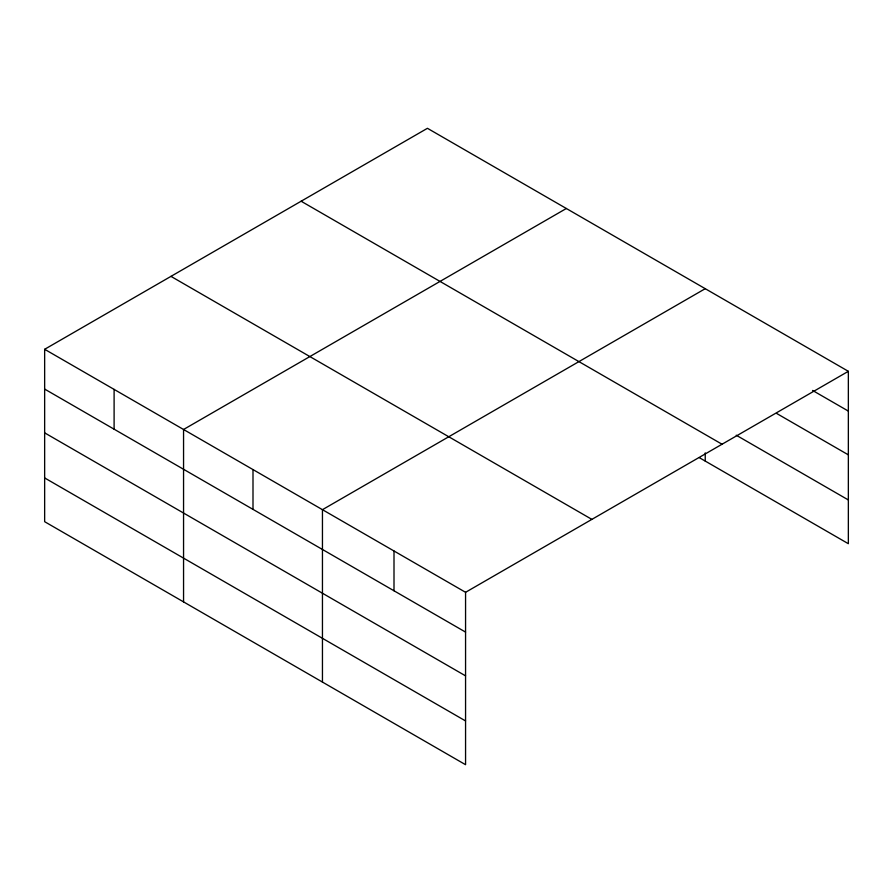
<?xml version="1.0" encoding="UTF-8"?>
<svg xmlns="http://www.w3.org/2000/svg" width="893" height="893" viewBox="0 0 893 893"><rect width="100%" height="100%" fill="white"/><g stroke="black" fill="none" stroke-linecap="round" stroke-linejoin="round"><path stroke-width="1.34" d="M44.65 349.297L465.566 592.305L465.566 764.698L44.65 521.691L44.65 349.297L427.434 128.302L848.35 371.309L848.35 543.703L699.252 457.618M566.341 208.493L183.556 429.488L183.556 601.882M705.236 288.685L322.451 509.68L322.451 682.073M465.566 592.305L848.35 371.309M812.574 390.442L848.35 411.093M776.798 413.537L848.35 454.85M736.245 435.215L848.35 499.946M301.12 201.226L722.035 444.234M170.965 276.372L591.88 519.38M44.65 389.08L465.566 632.099M44.65 432.848L465.566 675.856M44.65 477.934L465.566 720.941M705.236 452.874L705.236 461.078M394.003 550.992L394.003 590.786M252.998 469.584L252.998 509.378M114.103 389.393L114.103 429.176"/></g></svg>
